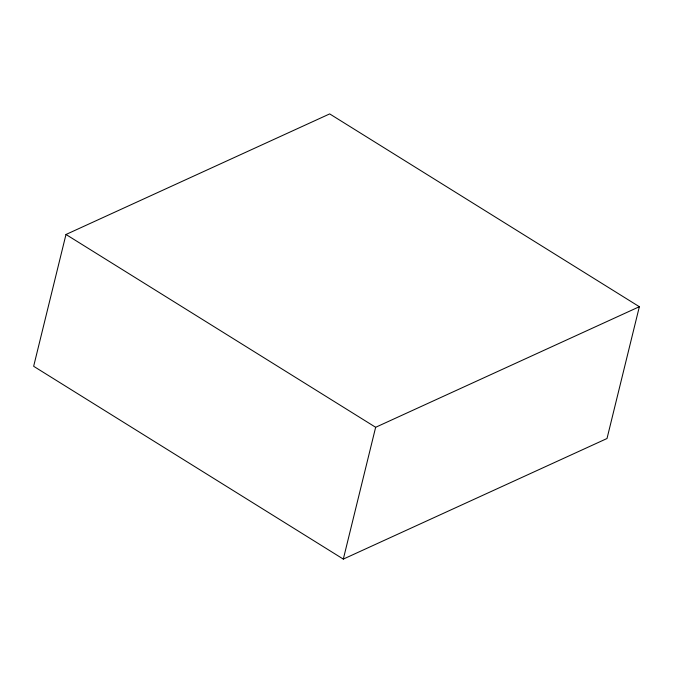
<?xml version="1.0" encoding="UTF-8"?>
<svg xmlns="http://www.w3.org/2000/svg" width="673" height="673" viewBox="0 0 673 673"><rect width="100%" height="100%" fill="white"/><g stroke="black" fill="none" stroke-linecap="round" stroke-linejoin="round"><path stroke-width="1.01" d="M65.988 234.482L33.65 366.289L343.314 559.095L607.012 438.518L639.35 306.711L329.686 113.905L65.988 234.482L375.652 427.288L639.35 306.711M343.314 559.095L375.652 427.288"/></g></svg>
